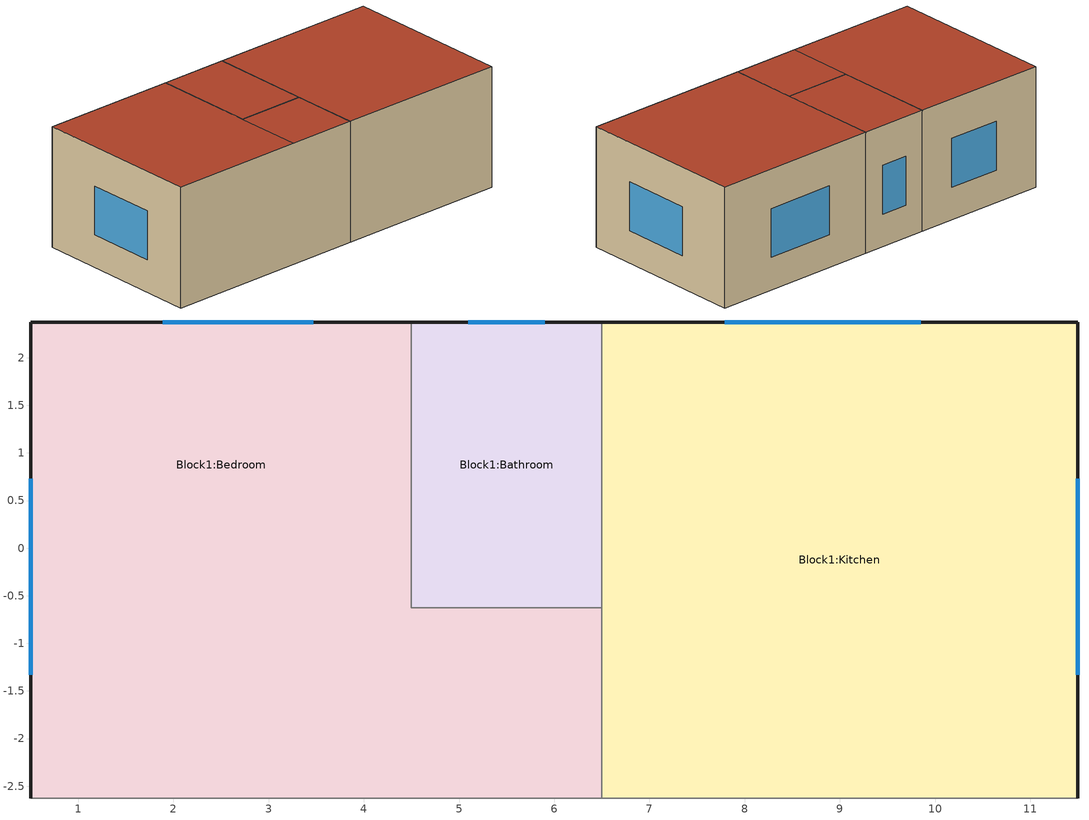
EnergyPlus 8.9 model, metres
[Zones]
Block1:Bedroom
 floor adiabatic (Project internal floor): 4.5,2.38 4.5,-0.62 0.5,-0.62 0.5,2.38 z0; 6.5,-0.62 6.5,-2.62 0.5,-2.62 0.5,-0.62 z0
 wall outside (_sampleWall): 4.5,2.38 0.5,2.38 0.5,-2.62 z0:3.5
 wall to Block1:Bathroom (Project partition): 6.5,-0.62 4.5,-0.62 4.5,2.38 z0:3.5
 wall adiabatic (Project partition): 0.5,-2.62 6.5,-2.62 z0:3.5
 wall to Block1:Kitchen (Project partition): 6.5,-2.62 6.5,-0.62 z0:3.5
 window (1001): 3.47,2.38 1.89,2.38 / 0.5,0.73 0.5,-1.33 z0.94:2.36
 roof outside (Project flat roof): 6.5,-2.62 6.5,-0.62 4.5,-0.62 4.5,-2.62 z3.5; 4.5,-2.62 4.5,2.38 0.5,2.38 0.5,-2.62 z3.5
Block1:Bathroom
 floor adiabatic (Project internal floor): 6.5,2.38 6.5,-0.62 4.5,-0.62 4.5,2.38 z0
 wall outside (_sampleWall): 6.5,2.38 4.5,2.38 z0:3.5
 wall to Block1:Kitchen (Project partition): 6.5,-0.62 6.5,2.38 z0:3.5
 window (1002): 5.9,2.38 5.1,2.38 z0.94:2.36
 roof outside (Project flat roof): 6.5,-0.62 6.5,2.38 4.5,2.38 4.5,-0.62 z3.5
Block1:Kitchen
 floor adiabatic (Project internal floor): 11.5,2.38 11.5,-2.62 6.5,-2.62 6.5,2.38 z0
 wall outside (_sampleWall): 11.5,-2.62 11.5,2.38 6.5,2.38 z0:3.5
 wall adiabatic (Project partition): 6.5,-2.62 11.5,-2.62 z0:3.5
 window (1003): 9.85,2.38 7.79,2.38 / 11.5,-1.33 11.5,0.73 z0.94:2.36
 roof outside (Project flat roof): 11.5,-2.62 11.5,2.38 6.5,2.38 6.5,-2.62 z3.5
[Site:Location]
Modello (O1-O4:3O-O9)  (01-04:30-09): Latitude=34.88; Longitude=33.63; Time Zone=2; Elevation {m}=2
[Site:GroundTemperature:BuildingSurface]
18, 18, 18, 18, 18, 18, 18, 18, 18, 18, 18, 18
[Site:GroundTemperature:Deep]
14, 14, 14, 14, 14, 14, 14, 14, 14, 14, 14, 14
[Site:GroundTemperature:Shallow]
14, 14, 14, 14, 14, 14, 14, 14, 14, 14, 14, 14
[Site:GroundTemperature:FCfactorMethod]
January FCfactorMethod ground temperature {C}=15.2; Februry FCfactorMethod ground temperature {C}=12.7; March FCfactorMethod ground temperature {C}=12.03; April FCfactorMethod ground temperature {C}=12.61; May FCfactorMethod ground temperature {C}=15.98; June FCfactorMethod ground temperature {C}=19.75; July FCfactorMethod ground temperature {C}=23.3; August FCfactorMethod ground temperature {C}=25.87; September FCfactorMethod ground temperature {C}=26.62; October FCfactorMethod ground temperature {C}=25.41; November FCfactorMethod ground temperature {C}=22.5; December FCfactorMethod ground temperature {C}=18.84
[Site:GroundReflectance]
0.2, 0.2, 0.2, 0.2, 0.2, 0.2, 0.2, 0.2, 0.2, 0.2, 0.2, 0.2
[Site:GroundReflectance:SnowModifier]
2, 2
[SizingPeriod:DesignDay] Day of Month=15; Humidity Condition Type=WetBulb; Barometric Pressure {N/M**2}=101301; Wind Direction {Degrees N=0, S=180}=0; Rain Indicator=No; Snow on ground indicator=No
Name | Month | Day Type -- used for schedules | Maximum Dry-Bulb Temperature {C} | Daily Dry-Bulb Temperature Range {C} | Wetbulb at Maximum Dry-Bulb{C} | Wind Speed {m/s} | Daylight Savings Time Indicator | Solar Model Indicator | Clearness {0.0 to 1.2} | Max Dry-Bulb {C} | Daily Temp Range {C} | Wet-Bulb at Max {C} | Wind Speed {M/Sec} | Clearness {0.0 to 1.2} - gives no sun (but does include long wave radiant heat exchange with sky)
Summer Design Day in Modello (O1-O4:3O-O9) Jul | 7 | SummerDesignDay | 36.1 | 10.9 | 22.1 | 0 | Yes | ASHRAEClearSky | 0.98
Summer Design Day in Modello (O1-O4:3O-O9) Aug | 8 | SummerDesignDay | 36.2 | 10.6 | 23.6 | 0 | Yes | ASHRAEClearSky | 0.98
Summer Design Day in Modello (O1-O4:3O-O9) Sep | 9 | SummerDesignDay | 34.1 | 11.1 | 21.7 | 0 | Yes | ASHRAEClearSky | 0.98
Winter Design Day in Modello (O1-O4:3O-O9) | 1 | WinterDesignDay |  |  |  |  | No |  |  | 3.9 | 0 | 3.9 | 12.5 | 0
[Building]
Building: North Axis=0; Terrain=Suburbs; Loads Convergence Tolerance=.04; Temperature Convergence Tolerance=.4; Solar Distribution=FullExterior; Maximum number of warmup days=25; Minimum number of warmup days=6
[Material:NoMass] Roughness=Rough; Thermal Emittance=0.9; Solar Absorptance=0.7; Visible Absorptance=0.7
Name | Resistance {m2-K/w}
3_RVAL_3 | .18
5_RVAL_2 | .15
[Construction]
Project internal floor; Project internal mass: Cast Concrete (Dense)_.1
Project flat roof: Asphalt 1_.O1, MW Glass Wool (rolls)_.1445, 3_RVAL_3, Plasterboard_.O13
Project partition: Gypsum Plasterboard_.O25, 5_RVAL_2, Gypsum Plasterboard_.O25
_sampleWall: Cement/plaster/mortar - cement_.O3, XPS Extruded Polystyrene  - CO2 Blowing_.2, Aerated Concrete Block_.2
1001; 1002; 1003: 40, 1004, 2, 1004, 41
2001; 2002; 2003: 40, 1004, 2, 1004, 41, 20002
[WindowMaterial:Gas]
1004: Gas type (Air - Argon - Krypton - Xenon - SF6 - Custom)=Argon; Thickness {m}=.013
[WindowMaterial:Glazing] Optical data type {SpectralAverage or Spectral}=SpectralAverage; Thickness {m}=.003; IR transmittance at normal incidence=0; Conductivity {W/m-K}=.9; Dirt Correction Factor for Solar and Visible Transmittance=1
Name | Solar transmittance at normal incidence | Solar reflectance at normal incidence: front side | Solar reflectance at normal incidence: back side | Visible transmittance at normal incidence | Visible reflectance at normal incidence: front side | Visible reflectance at normal incidence: back side | IR emissivity: front side | IR emissivity: back side
2 | .837 | .075 | .075 | .898 | .081 | .081 | .84 | .84
40 | .63 | .19 | .22 | .85 | .056 | .079 | .84 | .1
41 | .63 | .22 | .19 | .85 | .079 | .056 | .1 | .84
[WindowMaterial:Blind]
20002: Slat orientation=Horizontal; Slat width (m)=0.025; Slat separation (m)=0.01875; Slat thickness (m)=0.001; Slat angle (deg)=45; Slat conductivity (W/m-K)=0.9; Slat beam solar transmittance=0; Slat beam solar reflectance, front side=0.5; Slat beam solar reflectance, back side=0.5; Slat diffuse solar transmittance=0; Slat diffuse solar reflectance, front side=0.5; Slat diffuse solar reflectance, back side=0.5; Slat beam visible transmittance=0; Slat beam visible reflectance, front side=0.5; Slat beam visible reflectance, back side=0.5; Slat diffuse visible transmittance=0; Slat diffuse visible reflectance, front side=0.5; Slat diffuse visible reflectance, back side=0.5; Slat IR (thermal) hemispherical transmittance=0; Slat IR (thermal) hemispherical reflectance, front side=0.9; Slat IR (thermal) hemispherical reflectance, back side=0.9; Blind-to-glass distance=0.05; Blind top opening multiplier=0.5; Blind bottom opening multiplier=0.5; Blind left-side opening multiplier=0.5; Blind right-side opening multiplier=0.5; Minimum slat angle (deg)=0; Maximum slat angle (deg)=180
[Material] Roughness=Rough; Thermal Emittance=0.9
Name | Thickness {m} | Conductivity {w/m-K} | Density {kg/m3} | Specific Heat {J/kg-K} | Solar Absorptance | Visible Absorptance
Cast Concrete (Dense)_.1 | .1 | 1.4 | 2100 | 840 | 0.6 | 0.6
Asphalt 1_.O1 | .01 | 0.7 | 2100 | 1000 | 0.85 | 0.9
MW Glass Wool (rolls)_.1445 | .1445 | 0.04 | 12 | 840 | 0.6 | 0.6
Plasterboard_.O13 | .013 | 0.25 | 2800 | 896 | 0.5 | 0.5
Gypsum Plasterboard_.O25 | .025 | 0.25 | 900 | 1000 | 0.5 | 0.5
Cement/plaster/mortar - cement_.O3 | .03 | 0.72 | 1860 | 840 | 0.6 | 0.6
XPS Extruded Polystyrene  - CO2 Blowing_.2 | .2 | 0.034 | 35 | 1400 | 0.6 | 0.6
Aerated Concrete Block_.2 | .2 | 0.24 | 750 | 1000 | 0.6 | 0.6
[WindowProperty:ShadingControl] Shading type=InteriorBlind; Shading control type=OnIfScheduleAllows; Shading control is scheduled=Yes; Glare control is active=No; Type of slat angle control=FixedSlatAngle; Setpoint 2=0
Name | Name of glazed construction with shading | Schedule
1001 | 2001 | Dwell_DomBed_Occ
1002 | 2002 | Dwell_DomBath_Occ
1003 | 2003 | Dwell_DomKitchen_Occ
[Zone] Relative North (to building)=0; Zone Type=1; Zone multiplier=1; Zone inside convection algorithm=TARP; Part Of Total Floor Area=Yes
Name | Zone volume | Floor Area
Block1:Bedroom | 65.9809 | 19.4061
Block1:Bathroom | 15.6757 | 4.6105
Block1:Kitchen | 68.7292 | 20.2145
[PEOPLE] Number of People Calculation Method=People/Area; radiant fraction=.3; User Specified Sensible Fraction=AutoCalculate; CO2 generation rate per unit of activity level (units m3/s-W=3.82e-08; Enable ASHRAE 55 comfort warnings=No; MRT Calculation Type=ZoneAveraged; Work Efficiency SCHEDULE Name (0.0-1.0,real)=Work efficiency; Clothing Insulation Calculation Method=ClothingInsulationSchedule; Air Velocity SCHEDULE Name (units m/s, real)=AirVelocitySchedule
Name | Zone | Number of People SCHEDULE | People per Zone Floor Area | Activity level SCHEDULE Name (units W/person, real) | Clothing Insulation SCHEDULE Name (real)
People Block1:Bedroom | Block1:Bedroom | Dwell_DomBed_Occ | 0.0229388 | Activity Schedule 300 | Clothing Schedule 300
People Block1:Bathroom | Block1:Bathroom | Dwell_DomBath_Occ | 0.0187368 | Activity Schedule 309 | Clothing Schedule 309
People Block1:Kitchen | Block1:Kitchen | Dwell_DomKitchen_Occ | 0.0237037 | Activity Schedule 316 | Clothing Schedule 316
[Lights] Design Level calculation method=Watts/Area; Return Air Fraction=0; Radiant fraction=.42; Fraction Visible=.18; Fraction Replaceable=1
Name | Zone | Lighting SCHEDULE | Watts per Zone Area {W/m2}
Block1:Bedroom | Block1:Bedroom | Dwell_DomBed_Light | 5
Block1:Bathroom | Block1:Bathroom | Dwell_DomBath_Light | 7.5
Block1:Kitchen | Block1:Kitchen | Dwell_DomKitchen_Light | 15
[OtherEquipment] Fuel Type=Electricity; Design Level calculation method=Watts/Area; Latent fraction=0; Radiant fraction=.2; Fraction Lost=0; Carbon Dioxide Generation Rate=0
Name | Zone | Equipment SCHEDULE | Watts per Zone Area {watts/m2} | End-use category
Block1:Bedroom Equipment gain 1 | Block1:Bedroom | Dwell_DomBed_Equip | 3.58 | ELECTRIC EQUIPMENT#Block1:Bedroom#05
Block1:Bathroom Equipment gain 1 | Block1:Bathroom | Dwell_DomBath_Equip | 1.67 | ELECTRIC EQUIPMENT#Block1:Bathroom#05
Block1:Kitchen Equipment gain 1 | Block1:Kitchen | Dwell_DomKitchen_Equip | 30.28 | ELECTRIC EQUIPMENT#Block1:Kitchen#05
[WaterUse:Equipment]
Name | Peak Volumetric Flow Rate {m3/s} | DHW SCHEDULE | Target Temperature Schedule | Hot Water Supply Temperature Schedule | Cold Water Supply Temperature Schedule | Zone
DHW Block1:Bedroom | 1.19042e-07 | Summer (Northern Hemisphere) | DHW Supply Temperature Block1:Bedroom | DHW Supply Temperature Block1:Bedroom | DHW Mains Temperature Block1:Bedroom | Block1:Bedroom
DHW Block1:Bathroom | 3.53876e-07 | Dwell_DomBath_Occ | DHW Supply Temperature Block1:Bathroom | DHW Supply Temperature Block1:Bathroom | DHW Mains Temperature Block1:Bathroom | Block1:Bathroom
DHW Block1:Kitchen | 2.45662e-07 | Summer (Northern Hemisphere) | DHW Supply Temperature Block1:Kitchen | DHW Supply Temperature Block1:Kitchen | DHW Mains Temperature Block1:Kitchen | Block1:Kitchen
[Daylighting:Controls] Daylighting Method=SplitFlux; Availability Schedule=On; Lighting Control Type=Continuous; Minimum Input Power Fraction for Continuous or ContinuousOff Dimming Control=0.1; Minimum Light Output Fraction for Continuous or ContinuousOff Dimming Control=0.1; Number of Stepped Control Steps=1; Probability Lighting will be Reset When Needed in Manual Stepped Control=1; Glare Calculation Azimuth Angle of View Direction Clockwise from Zone y-Axis=0; Maximum Allowable Discomfort Glare Index=22; DElight Gridding Resolution=1; Fraction of Zone Controlled by Reference Point 1=1
Name | Zone | Glare Calculation Daylighting Reference Point | Daylighting Reference Point 1 | Illuminance Setpoint at Reference Point 1 {lux}
Block1:Bedroom | Block1:Bedroom | Block1:Bedroom Ref Point 1 | Block1:Bedroom Ref Point 1 | 100
Block1:Bathroom | Block1:Bathroom | Block1:Bathroom Ref Point 1 | Block1:Bathroom Ref Point 1 | 150
Block1:Kitchen | Block1:Kitchen | Block1:Kitchen Ref Point 1 | Block1:Kitchen Ref Point 1 | 300
[ZoneInfiltration:DesignFlowRate] Infiltration SCHEDULE=On 24/7; Design Volume Flow Rate calculation method=Flow/zone; Constant Term Coefficient=1; Temperature Term Coefficient=0; Velocity Term Coefficient=0; Velocity Squared Term Coefficient=0
Name | Zone | Design Volume Flow Rate (m3/s)
Block1:Bedroom Infiltration | Block1:Bedroom | .01283
Block1:Bathroom Infiltration | Block1:Bathroom | .003048
Block1:Kitchen Infiltration | Block1:Kitchen | .013364
[ZoneVentilation:DesignFlowRate] Natural Ventilation SCHEDULE=Summer (Northern Hemisphere); Design Volume Flow Rate calculation method=Flow/zone; Vent type - no fan energy=NATURAL; Pressure rise (Pa)=0; Total efficiency (0-1)=1; Constant Term Coefficient=1; Temperature Term Coefficient=0; Velocity Term Coefficient=0; Velocity Squared Term Coefficient=0; Minimum indoor temperature (degC)=24; Maximum Indoor Temperature {C}=100; Max temperature difference for operation=2; Minimum outdoor Temperature (degC)=15; Maximum WindSpeed {m/s}=40
Name | Zone | Natural ventilation rate (m3/s) | Maximum outdoor Temperature {C}
Block1:Bedroom Nat Vent | Block1:Bedroom | .09164 | 22
Block1:Kitchen Nat Vent | Block1:Kitchen | .095457 | 24
[InternalMass]
Block1:Bedroom Internal mass: Construction=Project internal mass; Name of Associated Thermal Zone=Block1:Bedroom; Total area exposed to Zone {m2}=12
[Sizing:Zone] Zone Cooling Design Supply Air Temperature Input Method=SupplyAirTemperature; Zone Cooling Design Supply Air Temperature (C)=12; Zone Cooling Design Supply Air Temperature Difference=0; Zone Heating Design Supply Air Temperature Input Method=SupplyAirTemperature; Zone Heating Design Supply Air Temperature (C)=35; Zone Heating Design Supply Air Temperature Difference=0; Zone Cooling Design Supply Air Humidity Ratio (kgWater/kgDryAir)=0.0077; Zone Heating Design Supply Air Humidity Ratio (kgWater/kgDryAir)=0.0156; Zone Heating Sizing Factor=1.25; Zone Cooling Sizing Factor=1.15; Cooling Design Air Flow Method=DesignDay; Cooling Minimum Air Flow Fraction=0; Heating Design Air Flow Method=DesignDay
Name | Design Specification Zone Air Distribution Object
Block1:Bedroom | Block1:Bedroom
Block1:Bathroom | Block1:Bathroom
Block1:Kitchen | Block1:Kitchen
[DesignSpecification:ZoneAirDistribution] Zone Air Distribution Effectiveness in Cooling Mode (dimensionless)=1; Zone Air Distribution Effectiveness in Heating Mode (dimensionless)=1
Block1:Bedroom; Block1:Bathroom; Block1:Kitchen
[ZoneControl:Thermostat]
Block1:Bedroom Thermostat: Block1:Bedroom, Zone Control Type Sched, ThermostatSetpoint:DualSetpoint, Dual Setpoint - Zone Block1:Bedroom
Block1:Bathroom Thermostat: Block1:Bathroom, Zone Control Type Sched, ThermostatSetpoint:DualSetpoint, Dual Setpoint - Zone Block1:Bathroom
Block1:Kitchen Thermostat: Block1:Kitchen, Zone Control Type Sched, ThermostatSetpoint:DualSetpoint, Dual Setpoint - Zone Block1:Kitchen
[ThermostatSetpoint:DualSetpoint]
Dual Setpoint - Zone Block1:Bedroom: Block1:Bedroom Heating Setpoint Schedule, Block1:Bedroom Cooling SP Sch
Dual Setpoint - Zone Block1:Bathroom: Block1:Bathroom Heating Setpoint Schedule, Block1:Bathroom Cooling SP Sch
Dual Setpoint - Zone Block1:Kitchen: Block1:Kitchen Heating Setpoint Schedule, Block1:Kitchen Cooling SP Sch
[Zone equipment]
Block1:Bedroom: Block1:Bedroom Ideal Loads Air
Block1:Bathroom: Block1:Bathroom Ideal Loads Air
Block1:Kitchen: Block1:Kitchen Ideal Loads Air
[ZoneHVAC:IdealLoadsAirSystem] Maximum Heating Supply Air Temperature {C}=35; Minimum Cooling Supply Air Temperature {C}=12; Maximum Heating Supply Air Humidity Ratio {kg-H2O/kg-air}=0.0156; Minimum Cooling Supply Air Humidity Ratio {kg-H2O/kg-air}=0.0077; Heating Limit=LimitCapacity; Maximum Heating Air Flow Rate {m3/s}=Autosize; Maximum Sensible Heating Capacity=Autosize; Cooling Limit=LimitFlowRateAndCapacity; Maximum Total Cooling Capacity=Autosize; Dehumidification Control Type=None; Humidification Control Type=None; Outdoor Air Economizer Type=DifferentialDryBulb; Heat Recovery Type=None
Name | Maximum Cooling Air Flow Rate {m3/s} | Heating Availability Schedule | Cooling availability schedule
Block1:Bedroom Ideal Loads Air | .27492 | Block1:Bedroom Heating Availability Sch | Block1:Bedroom Cooling Availability Sch
Block1:Bathroom Ideal Loads Air | .065315 | Block1:Bathroom Heating Availability Sch | Block1:Bathroom Cooling Availability Sch
Block1:Kitchen Ideal Loads Air | .286372 | Block1:Kitchen Heating Availability Sch | Block1:Kitchen Cooling Availability Sch
[Schedule:Compact]
On; On 24/7: Any Number, Through: 12/31, For: AllDays, Until: 24:00, 1
Work efficiency: Any Number, Through: 12/31, For: AllDays, Until: 24:00, 0
AirVelocitySchedule: Any Number, Through: 12/31, For: AllDays, Until: 24:00, .137
Summer (Northern Hemisphere): Fraction, Through: 31 Mar, For: AllDays, Until: 24:00, 0, Through: 30 Sep, For: AllDays, Until: 24:00, 1, Through: 31 Dec, For: AllDays, Until: 24:00, 0
Dwell_DomBed_Occ: Fraction, Through: 31 Dec, For: Weekdays SummerDesignDay, Until: 07:00, 1, Until: 08:00, 0.5, Until: 09:00, 0.25, Until: 22:00, 0, Until: 23:00, 0.25, Until: 24:00, 0.75, For: Weekends, Until: 07:00, 1, Until: 08:00, 0.5, Until: 09:00, 0.25, Until: 22:00, 0, Until: 23:00, 0.25, Until: 24:00, 0.75, For: Holidays, Until: 07:00, 1, Until: 08:00, 0.5, Until: 09:00, 0.25, Until: 22:00, 0, Until: 23:00, 0.25, Until: 24:00, 0.75, For: WinterDesignDay AllOtherDays, Until: 24:00, 0
Dwell_DomBed_Light; Dwell_DomBath_Occ; Dwell_DomKitchen_Occ: Fraction, Through: 31 Dec, For: Weekdays SummerDesignDay, Until: 07:00, 0, Until: 10:00, 1, Until: 19:00, 0, Until: 23:00, 0.2, Until: 24:00, 0, For: Weekends, Until: 07:00, 0, Until: 10:00, 1, Until: 19:00, 0, Until: 23:00, 0.2, Until: 24:00, 0, For: Holidays, Until: 07:00, 0, Until: 10:00, 1, Until: 19:00, 0, Until: 23:00, 0.2, Until: 24:00, 0, For: WinterDesignDay AllOtherDays, Until: 24:00, 0
Dwell_DomBed_Equip: Fraction, Through: 31 Dec, For: Weekdays SummerDesignDay, Until: 07:00, 0.06993, Until: 08:00, 0.53497, Until: 09:00, 1, Until: 10:00, 0.53497, Until: 17:00, 0.06993, Until: 18:00, 0.30245, Until: 19:00, 0.53497, Until: 20:00, 0.76748, Until: 22:00, 1, Until: 23:00, 0.76748, Until: 24:00, 0.30245, For: Weekends, Until: 07:00, 0.06993, Until: 08:00, 0.53497, Until: 09:00, 1, Until: 10:00, 0.53497, Until: 17:00, 0.06993, Until: 18:00, 0.30245, Until: 19:00, 0.53497, Until: 20:00, 0.76748, Until: 22:00, 1, Until: 23:00, 0.76748, Until: 24:00, 0.30245, For: Holidays, Until: 07:00, 0.06993, Until: 08:00, 0.53497, Until: 09:00, 1, Until: 10:00, 0.53497, Until: 17:00, 0.06993, Until: 18:00, 0.30245, Until: 19:00, 0.53497, Until: 20:00, 0.76748, Until: 22:00, 1, Until: 23:00, 0.76748, Until: 24:00, 0.30245, For: WinterDesignDay AllOtherDays, Until: 24:00, 0
Dwell_DomBath_Light; Dwell_DomKitchen_Light: Fraction, Through: 31 Dec, For: Weekdays SummerDesignDay, Until: 07:00, 0, Until: 10:00, 1, Until: 19:00, 0, Until: 23:00, 1, Until: 24:00, 0, For: Weekends, Until: 07:00, 0, Until: 10:00, 1, Until: 19:00, 0, Until: 23:00, 1, Until: 24:00, 0, For: Holidays, Until: 07:00, 0, Until: 10:00, 1, Until: 19:00, 0, Until: 23:00, 1, Until: 24:00, 0, For: WinterDesignDay AllOtherDays, Until: 24:00, 0
Dwell_DomBath_Equip: Fraction, Through: 31 Dec, For: Weekdays SummerDesignDay, Until: 06:00, 0.05997, Until: 07:00, 0.29498, Until: 09:00, 1, Until: 10:00, 0.29498, Until: 18:00, 0.05997, Until: 19:00, 0.52999, Until: 21:00, 1, Until: 22:00, 0.34198, Until: 24:00, 0.05997, For: Weekends, Until: 24:00, 0.05997, For: Holidays, Until: 24:00, 0.05997, For: WinterDesignDay AllOtherDays, Until: 24:00, 0
Dwell_DomKitchen_Equip: Fraction, Through: 31 Dec, For: Weekdays SummerDesignDay, Until: 07:00, 0.06605, Until: 10:00, 1, Until: 19:00, 0.06605, Until: 23:00, 0.25284, Until: 24:00, 0.06605, For: Weekends, Until: 07:00, 0.06605, Until: 10:00, 1, Until: 19:00, 0.06605, Until: 23:00, 0.25284, Until: 24:00, 0.06605, For: Holidays, Until: 07:00, 0.06605, Until: 10:00, 1, Until: 19:00, 0.06605, Until: 23:00, 0.25284, Until: 24:00, 0.06605, For: WinterDesignDay AllOtherDays, Until: 24:00, 0
Activity Schedule 300: Any Number, Through: 12/31, For: AllDays, Until: 24:00, 81
Clothing Schedule 300; Clothing Schedule 309; Clothing Schedule 316: Any Number, Through: 4/1, For: AllDays, Until: 24:00, 1, Through: 9/30, For: AllDays, Until: 24:00, .5, Through: 12/31, For: AllDays, Until: 24:00, 1
DHW Supply Temperature Block1:Bedroom; DHW Supply Temperature Block1:Bathroom; DHW Supply Temperature Block1:Kitchen: Temperature, Through: 12/31, For: AllDays, Until: 24:00, 65
DHW Mains Temperature Block1:Bedroom; DHW Mains Temperature Block1:Bathroom; DHW Mains Temperature Block1:Kitchen: Temperature, Through: 12/31, For: AllDays, Until: 24:00, 10
Activity Schedule 309: Any Number, Through: 12/31, For: AllDays, Until: 24:00, 108
Activity Schedule 316: Any Number, Through: 12/31, For: AllDays, Until: 24:00, 144
Block1:Bedroom Heating Setpoint Schedule; Block1:Bathroom Heating Setpoint Schedule; Block1:Kitchen Heating Setpoint Schedule: Temperature, Through: 31 Mar, For: AllDays, Until: 24:00, 20, Through: 30 Sep, For: AllDays, Until: 24:00, -50, Through: 31 Dec, For: AllDays, Until: 24:00, 20
Block1:Bedroom Heating Availability Sch; Block1:Bathroom Heating Availability Sch; Block1:Kitchen Heating Availability Sch: Temperature, Through: 31 Mar, For: AllDays, Until: 24:00, 1, Through: 30 Sep, For: AllDays, Until: 24:00, 0, Through: 31 Dec, For: AllDays, Until: 24:00, 1
Block1:Bedroom Cooling SP Sch; Block1:Bathroom Cooling SP Sch; Block1:Kitchen Cooling SP Sch: Temperature, Through: 31 Mar, For: AllDays, Until: 24:00, 100, Through: 30 Sep, For: AllDays, Until: 24:00, 26, Through: 31 Dec, For: AllDays, Until: 24:00, 100
Block1:Bedroom Cooling Availability Sch; Block1:Bathroom Cooling Availability Sch; Block1:Kitchen Cooling Availability Sch: Temperature, Through: 31 Mar, For: AllDays, Until: 24:00, 0, Through: 30 Sep, For: AllDays, Until: 24:00, 1, Through: 31 Dec, For: AllDays, Until: 24:00, 0
[Schedule:Day:Hourly]
Summer Control Type Day Sch; Winter Control Type Day Sch: Control Type, 4, 4, 4, 4, 4, 4, 4, 4, 4, 4, 4, 4, 4, 4, 4, 4, 4, 4, 4, 4, 4, 4, 4, 4
[Schedule:Week:Daily]
Summer Control Type Week Sch: Summer Control Type Day Sch, Summer Control Type Day Sch, Summer Control Type Day Sch, Summer Control Type Day Sch, Summer Control Type Day Sch, Summer Control Type Day Sch, Summer Control Type Day Sch, Summer Control Type Day Sch, Summer Control Type Day Sch, Summer Control Type Day Sch, Summer Control Type Day Sch, Summer Control Type Day Sch
Winter Control Type Week Sch: Winter Control Type Day Sch, Winter Control Type Day Sch, Winter Control Type Day Sch, Winter Control Type Day Sch, Winter Control Type Day Sch, Winter Control Type Day Sch, Winter Control Type Day Sch, Winter Control Type Day Sch, Winter Control Type Day Sch, Winter Control Type Day Sch, Winter Control Type Day Sch, Winter Control Type Day Sch
[Schedule:Year]
Zone Control Type Sched: Control Type, Winter Control Type Week Sch, 1, 1, 3, 31, Summer Control Type Week Sch, 4, 1, 9, 30, Winter Control Type Week Sch, 10, 1, 12, 31
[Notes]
Hourly weather file: C:\ProgramData\DesignBuilder\Weather Data\CYP_LARNACA_IWEC.epw
